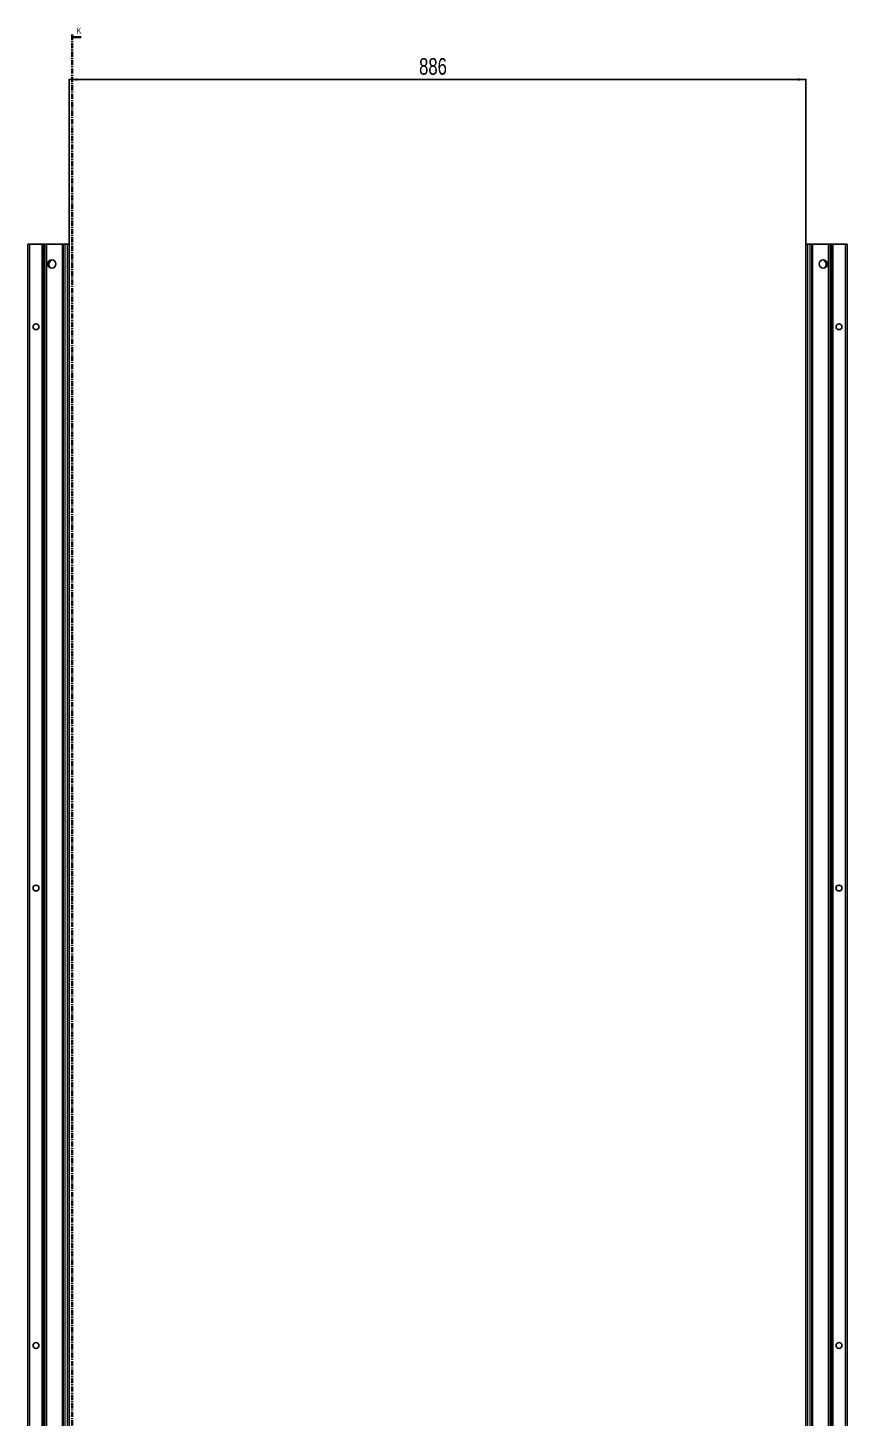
# Model space of a CAD drawing. Header units: millimetres. Extents: x -250 to 5825, y -2247 to 1592.
# Drawn here: x 2080 to 3065, y -319 to 1353 of the extents above; entities that cross this region are included whole.
import ezdxf

# ---------------------------------------------------------------- set-up
doc = ezdxf.new("R2010")
doc.units = ezdxf.units.MM
doc.linetypes.add('CENTER', pattern=[10.16, 6.35, -1.27, 1.27, -1.27])
doc.layers.add('FORMAT', color=7, linetype='Continuous')
doc.styles.add('SLDTEXTSTYLE0', font='TXT', dxfattribs={"width": 0.75})
doc.dimstyles.new('SLDDIMSTYLE0', dxfattribs={"dimtxt": 20, "dimasz": 10, "dimexe": 0, "dimexo": 0.0625, "dimgap": 5, "dimtad": 2, "dimdec": 1, "dimrnd": 1e-09, "dimzin": 12, "dimdsep": 46, "dimtxsty": 'SLDTEXTSTYLE0', "dimsah": 1, "dimcen": 0.09, "dimadec": 0, "dimazin": 3, "dimtfac": 1, "dimtofl": 0, "dimtmove": 0, "dimatfit": 3, "dimfxl": 0, "dimfrac": 2, "dimtolj": 1, "dimtzin": 12, "dimarcsym": 0})

# ---------------------------------------------------------------- blocks, each defined once
blk = doc.blocks.new('_D_4')
at = {"layer": 'FORMAT'}
for p, q in [((2129.8, 1092.8), (2129.8, 1291.5)), ((2129.8, 1290.5), (3015.8, 1290.5)), ((3015.8, 1092.8), (3015.8, 1291.5))]:
    blk.add_line(p, q, dxfattribs=at)
for points in [[(2129.8, 1290.5), (2139.8, 1289), (2139.8, 1292.1)], [(3015.8, 1290.5), (3005.8, 1292.1), (3005.8, 1289)]]:
    blk.add_solid(points, dxfattribs=at)
at = {"layer": 'FORMAT', "insert": (2550.6, 1316.3), "char_height": 20, "attachment_point": 1, "style": 'SLDTEXTSTYLE0'}
blk.add_mtext('886', dxfattribs=at)

msp = doc.modelspace()

# ---------------------------------------------------------------- linework, layer by layer
at = {"color": 7, "linetype": 'CENTER', "lineweight": 35}
msp.add_line((2133.49, 1344.64), (2133.49, -1258.12), dxfattribs=at)
at = {"color": 7, "linetype": 'Continuous', "lineweight": 35}
msp.add_line((2144.13, 1341.64), (2133.49, 1341.64), dxfattribs=at)
at = {"color": 7, "linetype": 'Continuous', "lineweight": 25}
for p, q in [((2080.06, -1006.24), (2080.06, 1092.76)), ((2080.06, 1092.76), (2082.06, 1092.76)), ((2082.06, 1092.76), (2097.41, 1092.76)), ((2097.41, 1092.76), (2098.06, 1092.76)), ((2098.06, 1069.01), (2098.06, 1092.76)), ((2098.06, 1092.76), (2098.64, 1092.76)), ((2098.64, 1092.76), (2099.85, 1092.76)), ((2099.85, 1092.76), (2099.85, -1006.24)), ((2099.85, 1092.76), (2099.88, 1092.76)), ((2099.88, 1092.76), (2099.88, -1006.24)), ((2099.88, 1092.76), (2101.09, 1092.76)), ((2101.09, 1092.76), (2102.5, 1092.76)), ((2102.5, 1092.76), (2121.91, 1092.76)), ((2121.91, 1092.76), (2122.56, 1092.76)), ((2122.56, -1006.24), (2122.56, 1092.76)), ((2122.56, 1092.76), (2124.56, 1092.76)), ((2124.56, 1092.76), (2127.76, 1092.76)), ((2127.76, 1092.76), (2129.76, 1092.76)), ((2129.76, 1092.76), (2129.76, -1006.24)), ((3015.76, -1006.24), (3015.76, 1092.76)), ((3015.76, 1092.76), (3017.76, 1092.76)), ((3020.96, 1092.76), (3017.76, 1092.76)), ((3020.96, 1092.76), (3022.96, 1092.76)), ((3022.96, 1092.76), (3022.96, -1006.24)), ((3022.96, 1092.76), (3023.61, 1092.76)), ((3043.01, 1092.76), (3023.61, 1092.76)), ((3043.01, 1092.76), (3044.42, 1092.76)), ((3045.63, 1092.76), (3044.42, 1092.76)), ((3045.63, -1006.24), (3045.63, 1092.76)), ((3045.66, 1092.76), (3045.63, 1092.76)), ((3045.66, -1006.24), (3045.66, 1092.76)), ((3046.87, 1092.76), (3045.66, 1092.76)), ((3046.87, 1092.76), (3047.46, 1092.76)), ((3047.46, 1092.76), (3047.46, 1069.01)), ((3047.46, 1092.76), (3048.11, 1092.76)), ((3063.46, 1092.76), (3048.11, 1092.76)), ((3063.46, 1092.76), (3065.46, 1092.76)), ((3065.46, 1092.76), (3065.46, -1006.24)), ((2108.11, 1073.28), (2108.11, 1073.69)), ((3037.41, 1073.69), (3037.41, 1073.28)), ((2098.12, 1068.9), (2098.06, 1069.01)), ((2098.06, 1069.01), (2098.06, 1067.51)), ((2098.06, 1067.51), (2098.12, 1067.61)), ((2098.06, 1019.01), (2098.06, 1067.51)), ((2098.12, 1067.61), (2098.12, 1068.9)), ((3047.46, 1069.01), (3047.39, 1068.9)), ((3047.39, 1068.9), (3047.39, 1067.61)), ((3047.39, 1067.61), (3047.46, 1067.51)), ((3047.46, 1067.51), (3047.46, 1069.01)), ((3047.46, 1067.51), (3047.46, 1019.01)), ((2098.12, 1018.9), (2098.06, 1019.01)), ((2098.06, 1019.01), (2098.06, 1017.51)), ((2098.06, 1017.51), (2098.12, 1017.61)), ((2098.06, 969.01), (2098.06, 1017.51)), ((2098.12, 1017.61), (2098.12, 1018.9)), ((3047.46, 1019.01), (3047.39, 1018.9)), ((3047.39, 1018.9), (3047.39, 1017.61)), ((3047.39, 1017.61), (3047.46, 1017.51)), ((3047.46, 1017.51), (3047.46, 1019.01)), ((3047.46, 1017.51), (3047.46, 969.01)), ((2098.12, 968.9), (2098.06, 969.01)), ((2098.06, 969.01), (2098.06, 967.51)), ((2098.06, 967.51), (2098.12, 967.61)), ((2098.06, 919.01), (2098.06, 967.51)), ((2098.12, 967.61), (2098.12, 968.9)), ((3047.46, 969.01), (3047.39, 968.9)), ((3047.39, 968.9), (3047.39, 967.61)), ((3047.39, 967.61), (3047.46, 967.51)), ((3047.46, 967.51), (3047.46, 969.01)), ((3047.46, 967.51), (3047.46, 919.01)), ((2098.12, 918.9), (2098.06, 919.01)), ((2098.06, 919.01), (2098.06, 917.51)), ((2098.06, 917.51), (2098.12, 917.61)), ((2098.06, 869.01), (2098.06, 917.51)), ((2098.12, 917.61), (2098.12, 918.9)), ((3047.46, 919.01), (3047.39, 918.9)), ((3047.39, 918.9), (3047.39, 917.61)), ((3047.39, 917.61), (3047.46, 917.51)), ((3047.46, 917.51), (3047.46, 919.01)), ((3047.46, 917.51), (3047.46, 869.01)), ((2098.12, 868.9), (2098.06, 869.01)), ((2098.06, 869.01), (2098.06, 867.51)), ((2098.06, 867.51), (2098.12, 867.61)), ((2098.06, 819.01), (2098.06, 867.51)), ((2098.12, 867.61), (2098.12, 868.9)), ((3047.46, 869.01), (3047.39, 868.9)), ((3047.39, 868.9), (3047.39, 867.61)), ((3047.39, 867.61), (3047.46, 867.51)), ((3047.46, 867.51), (3047.46, 869.01)), ((3047.46, 867.51), (3047.46, 819.01)), ((2098.12, 818.9), (2098.06, 819.01)), ((2098.06, 819.01), (2098.06, 817.51)), ((2098.06, 817.51), (2098.12, 817.61)), ((2098.06, 769.01), (2098.06, 817.51)), ((2098.12, 817.61), (2098.12, 818.9)), ((3047.46, 819.01), (3047.39, 818.9)), ((3047.39, 818.9), (3047.39, 817.61)), ((3047.39, 817.61), (3047.46, 817.51)), ((3047.46, 817.51), (3047.46, 819.01)), ((3047.46, 817.51), (3047.46, 769.01)), ((2098.12, 768.9), (2098.06, 769.01)), ((2098.06, 769.01), (2098.06, 767.51)), ((2098.06, 767.51), (2098.12, 767.61)), ((2098.06, 719.01), (2098.06, 767.51)), ((2098.12, 767.61), (2098.12, 768.9)), ((3047.46, 769.01), (3047.39, 768.9)), ((3047.39, 768.9), (3047.39, 767.61)), ((3047.39, 767.61), (3047.46, 767.51)), ((3047.46, 767.51), (3047.46, 769.01)), ((3047.46, 767.51), (3047.46, 719.01)), ((2098.12, 718.9), (2098.06, 719.01)), ((2098.06, 719.01), (2098.06, 717.51)), ((3047.46, 719.01), (3047.39, 718.9)), ((3047.46, 717.51), (3047.46, 719.01)), ((2098.06, 717.51), (2098.12, 717.61)), ((2098.06, 669.01), (2098.06, 717.51)), ((2098.12, 717.61), (2098.12, 718.9)), ((3047.39, 718.9), (3047.39, 717.61)), ((3047.39, 717.61), (3047.46, 717.51)), ((3047.46, 717.51), (3047.46, 669.01)), ((2098.12, 668.9), (2098.06, 669.01)), ((2098.06, 669.01), (2098.06, 667.51)), ((2098.12, 667.61), (2098.12, 668.9)), ((3047.46, 669.01), (3047.39, 668.9)), ((3047.39, 668.9), (3047.39, 667.61)), ((3047.46, 667.51), (3047.46, 669.01)), ((2098.06, 667.51), (2098.12, 667.61)), ((2098.06, 619.01), (2098.06, 667.51)), ((3047.39, 667.61), (3047.46, 667.51)), ((3047.46, 667.51), (3047.46, 619.01)), ((2098.12, 618.9), (2098.06, 619.01)), ((2098.06, 619.01), (2098.06, 617.51)), ((2098.12, 617.61), (2098.12, 618.9)), ((3047.46, 619.01), (3047.39, 618.9)), ((3047.39, 618.9), (3047.39, 617.61)), ((3047.46, 617.51), (3047.46, 619.01)), ((2098.06, 617.51), (2098.12, 617.61)), ((2098.06, 569.01), (2098.06, 617.51)), ((3047.39, 617.61), (3047.46, 617.51)), ((3047.46, 617.51), (3047.46, 569.01)), ((2098.12, 568.9), (2098.06, 569.01)), ((2098.06, 569.01), (2098.06, 567.51)), ((2098.12, 567.61), (2098.12, 568.9)), ((3047.46, 569.01), (3047.39, 568.9)), ((3047.39, 568.9), (3047.39, 567.61)), ((3047.46, 567.51), (3047.46, 569.01)), ((2098.06, 567.51), (2098.12, 567.61)), ((2098.06, 519.01), (2098.06, 567.51)), ((3047.39, 567.61), (3047.46, 567.51)), ((3047.46, 567.51), (3047.46, 519.01)), ((2098.12, 518.9), (2098.06, 519.01)), ((2098.06, 519.01), (2098.06, 517.51)), ((2098.12, 517.61), (2098.12, 518.9)), ((3047.46, 519.01), (3047.39, 518.9)), ((3047.39, 518.9), (3047.39, 517.61)), ((3047.46, 517.51), (3047.46, 519.01)), ((2098.06, 517.51), (2098.12, 517.61)), ((2098.06, 469.01), (2098.06, 517.51)), ((3047.39, 517.61), (3047.46, 517.51)), ((3047.46, 517.51), (3047.46, 469.01)), ((2098.12, 468.9), (2098.06, 469.01)), ((2098.06, 469.01), (2098.06, 467.51)), ((2098.12, 467.61), (2098.12, 468.9)), ((3047.46, 469.01), (3047.39, 468.9)), ((3047.39, 468.9), (3047.39, 467.61)), ((3047.46, 467.51), (3047.46, 469.01)), ((2098.06, 467.51), (2098.12, 467.61)), ((2098.06, 419.01), (2098.06, 467.51)), ((3047.39, 467.61), (3047.46, 467.51)), ((3047.46, 467.51), (3047.46, 419.01)), ((2098.12, 418.9), (2098.06, 419.01)), ((2098.06, 419.01), (2098.06, 417.51)), ((2098.12, 417.61), (2098.12, 418.9)), ((3047.46, 419.01), (3047.39, 418.9)), ((3047.39, 418.9), (3047.39, 417.61)), ((3047.46, 417.51), (3047.46, 419.01)), ((2098.06, 417.51), (2098.12, 417.61)), ((2098.06, 369.01), (2098.06, 417.51)), ((3047.39, 417.61), (3047.46, 417.51)), ((3047.46, 417.51), (3047.46, 369.01)), ((2098.12, 368.9), (2098.06, 369.01)), ((2098.06, 369.01), (2098.06, 367.51)), ((2098.12, 367.61), (2098.12, 368.9)), ((3047.46, 369.01), (3047.39, 368.9)), ((3047.39, 368.9), (3047.39, 367.61)), ((3047.46, 367.51), (3047.46, 369.01)), ((2098.06, 367.51), (2098.12, 367.61)), ((2098.06, 319.01), (2098.06, 367.51)), ((3047.39, 367.61), (3047.46, 367.51)), ((3047.46, 367.51), (3047.46, 319.01)), ((2098.12, 318.9), (2098.06, 319.01)), ((2098.06, 319.01), (2098.06, 317.51)), ((2098.12, 317.61), (2098.12, 318.9)), ((3047.46, 319.01), (3047.39, 318.9)), ((3047.39, 318.9), (3047.39, 317.61)), ((3047.46, 317.51), (3047.46, 319.01)), ((2098.06, 317.51), (2098.12, 317.61)), ((2098.06, 269.01), (2098.06, 317.51)), ((3047.39, 317.61), (3047.46, 317.51)), ((3047.46, 317.51), (3047.46, 269.01)), ((2098.12, 268.9), (2098.06, 269.01)), ((2098.06, 269.01), (2098.06, 267.51)), ((2098.06, 267.51), (2098.12, 267.61)), ((2098.12, 267.61), (2098.12, 268.9)), ((3047.46, 269.01), (3047.39, 268.9)), ((3047.39, 268.9), (3047.39, 267.61)), ((3047.39, 267.61), (3047.46, 267.51)), ((3047.46, 267.51), (3047.46, 269.01)), ((2098.06, 219.01), (2098.06, 267.51)), ((3047.46, 267.51), (3047.46, 219.01)), ((2098.12, 218.9), (2098.06, 219.01)), ((2098.06, 219.01), (2098.06, 217.51)), ((2098.06, 217.51), (2098.12, 217.61)), ((2098.06, 169.01), (2098.06, 217.51)), ((2098.12, 217.61), (2098.12, 218.9)), ((3047.46, 219.01), (3047.39, 218.9)), ((3047.39, 218.9), (3047.39, 217.61)), ((3047.39, 217.61), (3047.46, 217.51)), ((3047.46, 217.51), (3047.46, 219.01)), ((3047.46, 217.51), (3047.46, 169.01)), ((2098.12, 168.9), (2098.06, 169.01)), ((2098.06, 169.01), (2098.06, 167.51)), ((2098.06, 167.51), (2098.12, 167.61)), ((2098.06, 119.01), (2098.06, 167.51)), ((2098.12, 167.61), (2098.12, 168.9)), ((3047.46, 169.01), (3047.39, 168.9)), ((3047.39, 168.9), (3047.39, 167.61)), ((3047.39, 167.61), (3047.46, 167.51)), ((3047.46, 167.51), (3047.46, 169.01)), ((3047.46, 167.51), (3047.46, 119.01)), ((2098.12, 118.9), (2098.06, 119.01)), ((2098.06, 119.01), (2098.06, 117.51)), ((2098.06, 117.51), (2098.12, 117.61)), ((2098.06, 69.01), (2098.06, 117.51)), ((2098.12, 117.61), (2098.12, 118.9)), ((3047.46, 119.01), (3047.39, 118.9)), ((3047.39, 118.9), (3047.39, 117.61)), ((3047.39, 117.61), (3047.46, 117.51)), ((3047.46, 117.51), (3047.46, 119.01)), ((3047.46, 117.51), (3047.46, 69.01)), ((2098.12, 68.9), (2098.06, 69.01)), ((2098.06, 69.01), (2098.06, 67.51)), ((2098.06, 67.51), (2098.12, 67.61)), ((2098.06, 19.01), (2098.06, 67.51)), ((2098.12, 67.61), (2098.12, 68.9)), ((3047.46, 69.01), (3047.39, 68.9)), ((3047.39, 68.9), (3047.39, 67.61)), ((3047.39, 67.61), (3047.46, 67.51)), ((3047.46, 67.51), (3047.46, 69.01)), ((3047.46, 67.51), (3047.46, 19.01)), ((2098.12, 18.9), (2098.06, 19.01)), ((2098.06, 19.01), (2098.06, 17.51)), ((2098.06, 17.51), (2098.12, 17.61)), ((2098.06, -30.99), (2098.06, 17.51)), ((2098.12, 17.61), (2098.12, 18.9)), ((3047.46, 19.01), (3047.39, 18.9)), ((3047.39, 18.9), (3047.39, 17.61)), ((3047.39, 17.61), (3047.46, 17.51)), ((3047.46, 17.51), (3047.46, 19.01)), ((3047.46, 17.51), (3047.46, -30.99)), ((2098.12, -31.1), (2098.06, -30.99)), ((2098.06, -30.99), (2098.06, -32.49)), ((2098.06, -32.49), (2098.12, -32.39)), ((2098.06, -80.99), (2098.06, -32.49)), ((2098.12, -32.39), (2098.12, -31.1)), ((3047.46, -30.99), (3047.39, -31.1)), ((3047.39, -31.1), (3047.39, -32.39)), ((3047.39, -32.39), (3047.46, -32.49)), ((3047.46, -32.49), (3047.46, -30.99)), ((3047.46, -32.49), (3047.46, -80.99)), ((2098.12, -81.1), (2098.06, -80.99)), ((2098.06, -80.99), (2098.06, -82.49)), ((2098.06, -82.49), (2098.12, -82.39)), ((2098.06, -130.99), (2098.06, -82.49)), ((2098.12, -82.39), (2098.12, -81.1)), ((3047.46, -80.99), (3047.39, -81.1)), ((3047.39, -81.1), (3047.39, -82.39)), ((3047.39, -82.39), (3047.46, -82.49)), ((3047.46, -82.49), (3047.46, -80.99)), ((3047.46, -82.49), (3047.46, -130.99)), ((2098.12, -131.1), (2098.06, -130.99)), ((2098.06, -130.99), (2098.06, -132.49)), ((2098.06, -132.49), (2098.12, -132.39)), ((2098.06, -180.99), (2098.06, -132.49)), ((2098.12, -132.39), (2098.12, -131.1)), ((3047.46, -130.99), (3047.39, -131.1)), ((3047.39, -131.1), (3047.39, -132.39)), ((3047.39, -132.39), (3047.46, -132.49)), ((3047.46, -132.49), (3047.46, -130.99)), ((3047.46, -132.49), (3047.46, -180.99)), ((2098.12, -181.1), (2098.06, -180.99)), ((2098.06, -180.99), (2098.06, -182.49)), ((2098.06, -182.49), (2098.12, -182.39)), ((2098.06, -230.99), (2098.06, -182.49)), ((2098.12, -182.39), (2098.12, -181.1)), ((3047.46, -180.99), (3047.39, -181.1)), ((3047.39, -181.1), (3047.39, -182.39)), ((3047.39, -182.39), (3047.46, -182.49)), ((3047.46, -182.49), (3047.46, -180.99)), ((3047.46, -182.49), (3047.46, -230.99)), ((2098.12, -231.1), (2098.06, -230.99)), ((2098.06, -230.99), (2098.06, -232.49)), ((2098.06, -232.49), (2098.12, -232.39)), ((2098.06, -280.99), (2098.06, -232.49)), ((2098.12, -232.39), (2098.12, -231.1)), ((3047.46, -230.99), (3047.39, -231.1)), ((3047.39, -231.1), (3047.39, -232.39)), ((3047.39, -232.39), (3047.46, -232.49)), ((3047.46, -232.49), (3047.46, -230.99)), ((3047.46, -232.49), (3047.46, -280.99)), ((2098.12, -281.1), (2098.06, -280.99)), ((2098.06, -280.99), (2098.06, -282.49)), ((2098.06, -282.49), (2098.12, -282.39)), ((2098.06, -330.99), (2098.06, -282.49)), ((2098.12, -282.39), (2098.12, -281.1)), ((3047.46, -280.99), (3047.39, -281.1)), ((3047.39, -281.1), (3047.39, -282.39)), ((3047.39, -282.39), (3047.46, -282.49)), ((3047.46, -282.49), (3047.46, -280.99)), ((3047.46, -282.49), (3047.46, -330.99))]:
    msp.add_line(p, q, dxfattribs=at)
at = {"color": 8, "linetype": 'Continuous', "lineweight": 18}
for p, q in [((2082.06, 1092.76), (2082.06, -1006.24)), ((2097.41, -1006.24), (2097.41, 1092.76)), ((2098.64, 1092.76), (2098.64, -1006.24)), ((2101.09, -1006.24), (2101.09, 1092.76)), ((2102.5, 1092.76), (2102.5, -1006.24)), ((2121.91, -1006.24), (2121.91, 1092.76)), ((2124.56, 1092.76), (2124.56, -1006.24)), ((2127.76, -1006.24), (2127.76, 1092.76)), ((3017.76, 1092.76), (3017.76, -1006.24)), ((3020.96, -1006.24), (3020.96, 1092.76)), ((3023.61, 1092.76), (3023.61, -1006.24)), ((3043.01, -1006.24), (3043.01, 1092.76)), ((3044.42, 1092.76), (3044.42, -1006.24)), ((3046.87, -1006.24), (3046.87, 1092.76)), ((3048.11, 1092.76), (3048.11, -1006.24)), ((3063.46, -1006.24), (3063.46, 1092.76))]:
    msp.add_line(p, q, dxfattribs=at)
at = {"color": 7, "linetype": 'Continuous', "lineweight": 25}
for centre, radius in [((2108.91, 1068.76), 5), ((3036.61, 1068.76), 5), ((2089.91, 993.26), 3.5), ((3055.61, 993.26), 3.5), ((2089.91, 318.26), 3.5), ((3055.61, 318.26), 3.5), ((2089.91, -231.74), 3.5), ((3055.61, -231.74), 3.5)]:
    msp.add_circle(centre, radius, dxfattribs=at)
for centre, radius, start, end in [((2110.41, 1068.26), 5.25, 119.14074, 233.81086), ((2107.61, 1073.28), 0.5, 299.14074, 0), ((3037.91, 1073.28), 0.5, 180, 240.85926), ((3035.11, 1068.26), 5.25, 306.18871, 60.85926)]:
    msp.add_arc(centre, radius, start, end, dxfattribs=at)
at = {"color": 7, "linetype": 'Continuous', "lineweight": 35}
msp.add_solid([(2133.49, 1341.64), (2140.49, 1340.52), (2140.49, 1342.76)], dxfattribs=at)

# ---------------------------------------------------------------- texts
at = {"color": 7, "linetype": 'Continuous', "insert": (2138.62, 1352.74), "char_height": 7, "attachment_point": 1, "style": 'SLDTEXTSTYLE0'}
msp.add_mtext('K', dxfattribs=at)

# ---------------------------------------------------------------- dimensions: what is measured, and where the dimension line sits
at = {"layer": 'FORMAT'}
dim = msp.add_linear_dim(base=(3015.76, 1290.55), p1=(2129.76, 1092.76), p2=(3015.76, 1092.76), angle=0, dimstyle='SLDDIMSTYLE0', dxfattribs=at)
dim.commit()
dim.dimension.update_dxf_attribs({"geometry": '_D_4', "text_midpoint": (2572.76, 1290.55), "dimtype": 160})

doc.saveas('drawing.dxf')
